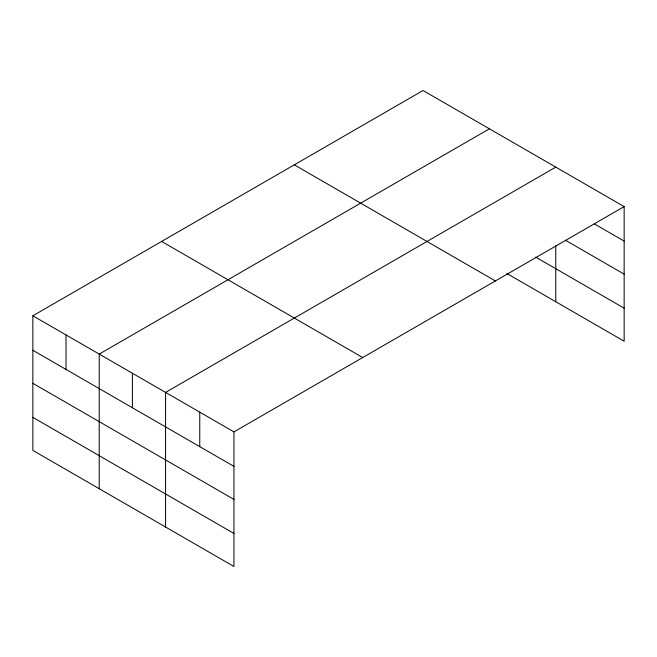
<?xml version="1.0" encoding="UTF-8"?>
<svg xmlns="http://www.w3.org/2000/svg" width="657" height="657" viewBox="0 0 657 657"><rect width="100%" height="100%" fill="white"/><g stroke="black" fill="none" stroke-linecap="round" stroke-linejoin="round"><path stroke-width="0.99" d="M32.85 315.779L233.949 431.887L233.949 566.498L32.85 450.398L32.85 315.779L423.051 90.502L624.15 206.602L624.15 341.221L506.876 273.509M489.416 128.813L99.215 354.098L99.215 488.709M555.773 167.124L165.572 392.41L165.572 527.021M233.949 431.887L624.15 206.602M594.347 223.889L624.15 241.103M565.422 240.232L624.15 274.141M535.693 257.109L624.15 308.182M294.287 164.841L495.386 280.95M161.614 241.439L362.713 357.539M32.85 350.28L233.949 466.38M32.85 383.318L233.949 499.419M32.85 417.359L233.949 533.459M555.773 245.677L555.773 301.744M199.761 412.144L199.761 446.645M132.394 373.25L132.394 407.751M66.029 334.939L66.029 369.431"/></g></svg>
